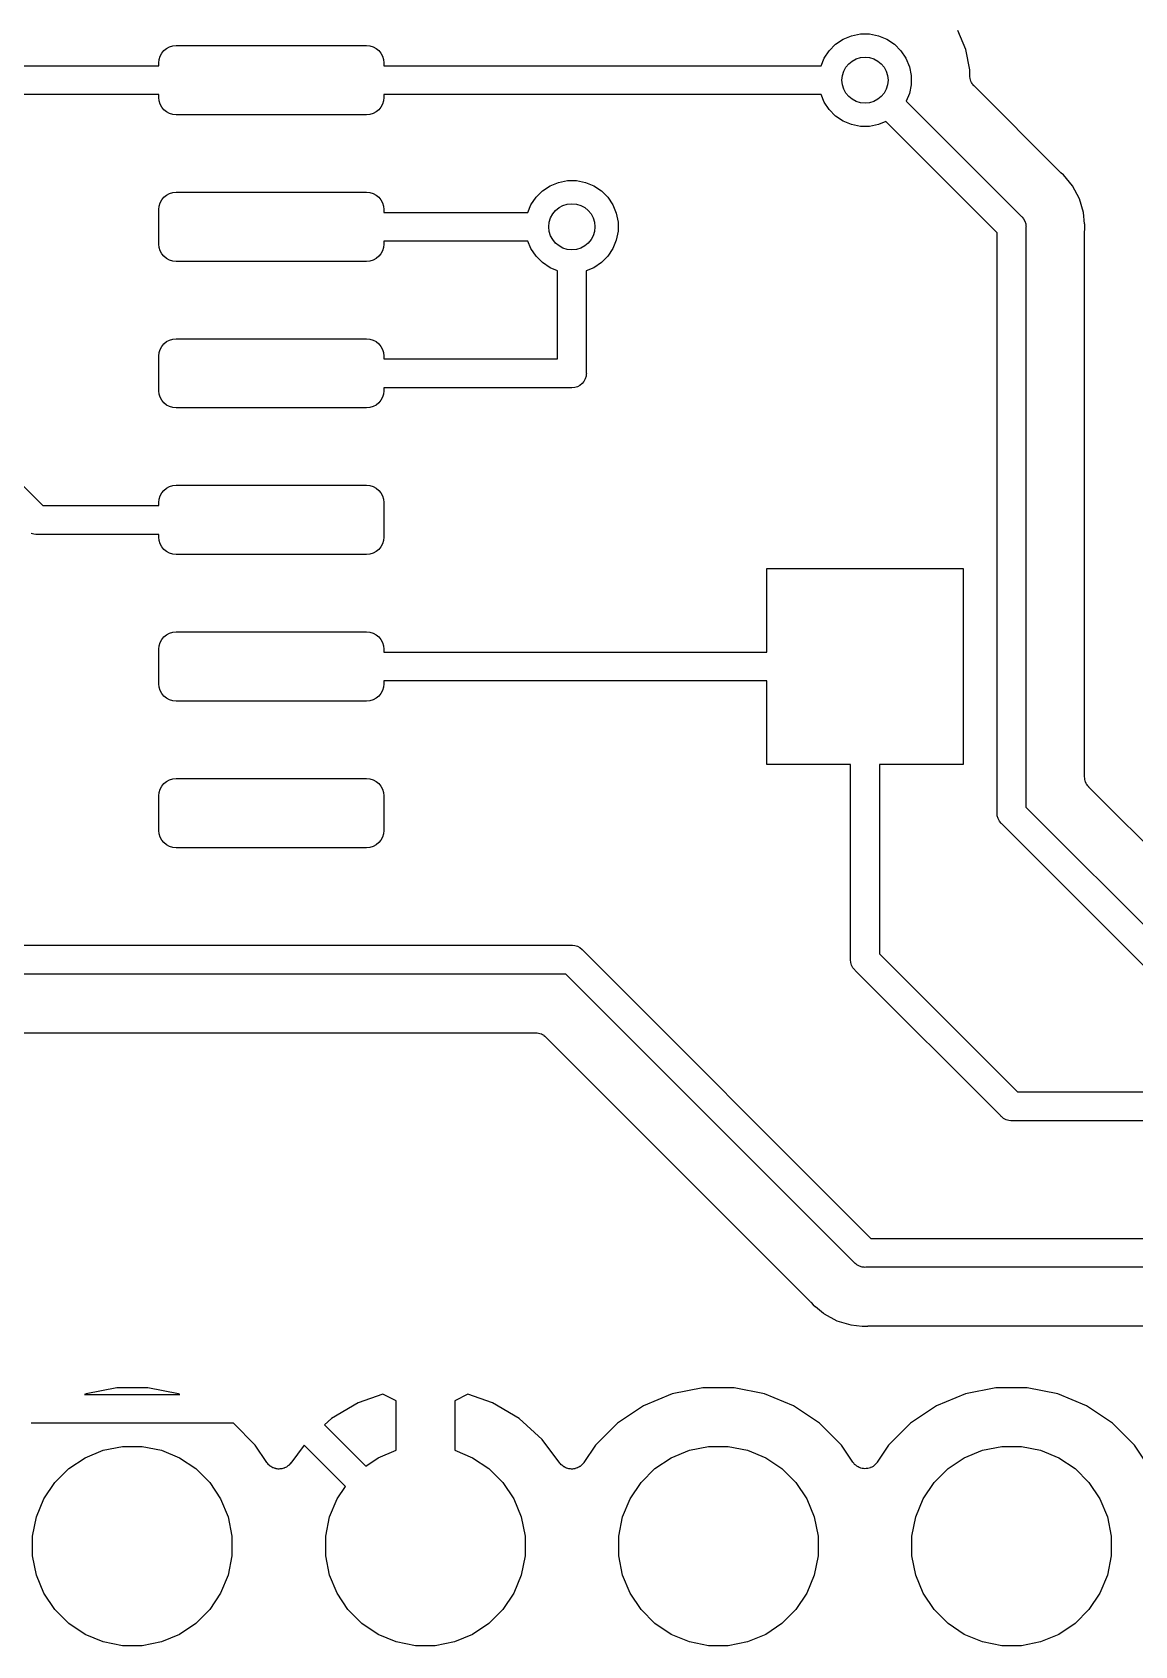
# Model space of a CAD drawing. Extents: x 4.65 to 8.46, y -5.31 to -3.29.
# Drawn here: x 5.966 to 6.342, y -5.284 to -4.734 of the extents above; entities that cross this region are included whole.
import ezdxf

# ---------------------------------------------------------------- set-up
doc = ezdxf.new("R2010")
doc.units = 0
doc.header["$MEASUREMENT"] = 0
doc.layers.add('BLACK', color=7, linetype='CONTINUOUS')

msp = doc.modelspace()

# ---------------------------------------------------------------- linework, layer by layer
at = {"layer": 'BLACK', "linetype": 'CONTINUOUS'}
for p, q in [((6.0127, -4.73864), (6.01381, -4.7383)), ((6.01381, -4.7383), (6.01496, -4.73819)), ((6.01496, -4.73819), (6.07992, -4.73819)), ((6.07992, -4.73819), (6.08107, -4.7383)), ((6.08107, -4.7383), (6.08218, -4.73864)), ((6.23777, -4.73996), (6.23996, -4.73777)), ((6.23996, -4.73777), (6.24254, -4.73604)), ((6.24254, -4.73604), (6.24541, -4.73486)), ((6.24541, -4.73486), (6.24845, -4.73425)), ((6.24845, -4.73425), (6.25155, -4.73425)), ((6.25155, -4.73425), (6.25459, -4.73486)), ((6.25459, -4.73486), (6.25746, -4.73604)), ((6.25746, -4.73604), (6.26004, -4.73777)), ((6.26004, -4.73777), (6.26223, -4.73996)), ((6.28437, -4.73957), (6.28168, -4.73307)), ((6.00906, -4.74409), (6.00917, -4.74294)), ((6.00917, -4.74294), (6.0095, -4.74183)), ((6.0095, -4.74183), (6.01005, -4.74081)), ((6.01005, -4.74081), (6.01078, -4.73992)), ((6.01078, -4.73992), (6.01168, -4.73918)), ((6.01168, -4.73918), (6.0127, -4.73864)), ((6.08218, -4.73864), (6.0832, -4.73918)), ((6.0832, -4.73918), (6.0841, -4.73992)), ((6.0841, -4.73992), (6.08483, -4.74081)), ((6.08483, -4.74081), (6.08538, -4.74183)), ((6.08538, -4.74183), (6.08571, -4.74294)), ((6.08571, -4.74294), (6.08583, -4.74409)), ((6.23499, -4.74508), (6.23604, -4.74254)), ((6.23604, -4.74254), (6.23777, -4.73996)), ((6.26223, -4.73996), (6.26396, -4.74254)), ((6.26396, -4.74254), (6.26514, -4.74541)), ((6.28575, -4.74648), (6.28437, -4.73957)), ((5.94298, -4.74508), (6.00906, -4.74508)), ((6.00906, -4.74508), (6.00906, -4.74409)), ((6.08583, -4.74409), (6.08583, -4.74508)), ((6.08583, -4.74508), (6.23499, -4.74508)), ((6.26514, -4.74541), (6.26575, -4.74845)), ((6.26575, -4.74845), (6.26575, -4.75155)), ((6.28575, -4.74843), (6.28575, -4.74648)), ((6.28579, -4.74889), (6.28575, -4.74843)), ((6.28583, -4.74935), (6.28579, -4.74889)), ((6.28584, -4.74938), (6.28583, -4.74935)), ((6.28584, -4.7494), (6.28584, -4.74938)), ((6.28598, -4.74985), (6.28584, -4.7494)), ((6.00906, -4.75492), (5.94119, -4.75492)), ((6.00906, -4.75591), (6.00906, -4.75492)), ((6.23499, -4.75492), (6.08583, -4.75492)), ((6.08583, -4.75492), (6.08583, -4.75591)), ((6.23604, -4.75746), (6.23499, -4.75492)), ((6.26514, -4.75459), (6.26409, -4.75713)), ((6.26575, -4.75155), (6.26514, -4.75459)), ((6.28611, -4.75029), (6.28598, -4.74985)), ((6.28612, -4.75031), (6.28611, -4.75029)), ((6.28613, -4.75034), (6.28612, -4.75031)), ((6.28634, -4.75075), (6.28613, -4.75034)), ((6.28655, -4.75116), (6.28634, -4.75075)), ((6.28657, -4.75118), (6.28655, -4.75116)), ((6.28658, -4.7512), (6.28657, -4.75118)), ((6.28688, -4.75156), (6.28658, -4.7512)), ((6.28716, -4.75192), (6.28688, -4.75156)), ((6.2872, -4.75196), (6.28716, -4.75192)), ((6.28721, -4.75197), (6.2872, -4.75196)), ((6.2872, -4.75196), (6.2872, -4.75196)), ((6.2872, -4.75196), (6.2872, -4.75196)), ((6.31658, -4.78134), (6.28721, -4.75197)), ((6.00917, -4.75706), (6.00906, -4.75591)), ((6.0095, -4.75817), (6.00917, -4.75706)), ((6.01005, -4.75919), (6.0095, -4.75817)), ((6.01078, -4.76008), (6.01005, -4.75919)), ((6.01168, -4.76082), (6.01078, -4.76008)), ((6.0841, -4.76008), (6.0832, -4.76082)), ((6.08483, -4.75919), (6.0841, -4.76008)), ((6.08538, -4.75817), (6.08483, -4.75919)), ((6.08571, -4.75706), (6.08538, -4.75817)), ((6.08583, -4.75591), (6.08571, -4.75706)), ((6.23777, -4.76004), (6.23604, -4.75746)), ((6.23996, -4.76223), (6.23777, -4.76004)), ((6.26409, -4.75713), (6.30331, -4.79635)), ((6.0127, -4.76136), (6.01168, -4.76082)), ((6.01381, -4.7617), (6.0127, -4.76136)), ((6.01496, -4.76181), (6.01381, -4.7617)), ((6.07992, -4.76181), (6.01496, -4.76181)), ((6.08107, -4.7617), (6.07992, -4.76181)), ((6.08218, -4.76136), (6.08107, -4.7617)), ((6.0832, -4.76082), (6.08218, -4.76136)), ((6.24254, -4.76396), (6.23996, -4.76223)), ((6.24541, -4.76514), (6.24254, -4.76396)), ((6.24845, -4.76575), (6.24541, -4.76514)), ((6.25155, -4.76575), (6.24845, -4.76575)), ((6.25459, -4.76514), (6.25155, -4.76575)), ((6.25713, -4.76409), (6.25459, -4.76514)), ((6.29508, -4.80204), (6.25713, -4.76409)), ((6.31675, -4.78147), (6.31658, -4.78134)), ((6.31689, -4.78162), (6.31675, -4.78147)), ((6.31695, -4.78167), (6.31689, -4.78162)), ((6.31771, -4.78229), (6.31695, -4.78167)), ((6.32082, -4.78609), (6.31771, -4.78229)), ((6.13777, -4.78996), (6.13996, -4.78777)), ((6.13996, -4.78777), (6.14254, -4.78604)), ((6.14254, -4.78604), (6.14541, -4.78486)), ((6.14541, -4.78486), (6.14845, -4.78425)), ((6.14845, -4.78425), (6.15155, -4.78425)), ((6.15155, -4.78425), (6.15459, -4.78486)), ((6.15459, -4.78486), (6.15746, -4.78604)), ((6.15746, -4.78604), (6.16004, -4.78777)), ((6.16004, -4.78777), (6.16223, -4.78996)), ((6.32314, -4.79042), (6.32082, -4.78609)), ((6.00906, -4.79409), (6.00917, -4.79294)), ((6.00917, -4.79294), (6.0095, -4.79183)), ((6.0095, -4.79183), (6.01005, -4.79081)), ((6.01005, -4.79081), (6.01078, -4.78992)), ((6.01078, -4.78992), (6.01168, -4.78918)), ((6.01168, -4.78918), (6.0127, -4.78864)), ((6.0127, -4.78864), (6.01381, -4.7883)), ((6.01381, -4.7883), (6.01496, -4.78819)), ((6.01496, -4.78819), (6.07992, -4.78819)), ((6.07992, -4.78819), (6.08107, -4.7883)), ((6.08107, -4.7883), (6.08218, -4.78864)), ((6.08218, -4.78864), (6.0832, -4.78918)), ((6.0832, -4.78918), (6.0841, -4.78992)), ((6.0841, -4.78992), (6.08483, -4.79081)), ((6.08483, -4.79081), (6.08538, -4.79183)), ((6.08538, -4.79183), (6.08571, -4.79294)), ((6.08571, -4.79294), (6.08583, -4.79409)), ((6.13499, -4.79508), (6.13604, -4.79254)), ((6.13604, -4.79254), (6.13777, -4.78996)), ((6.16223, -4.78996), (6.16396, -4.79254)), ((6.16396, -4.79254), (6.16514, -4.79541)), ((6.32456, -4.79511), (6.32314, -4.79042)), ((6.00906, -4.80591), (6.00906, -4.79409)), ((6.08583, -4.79409), (6.08583, -4.79508)), ((6.08583, -4.79508), (6.13499, -4.79508)), ((6.16514, -4.79541), (6.16575, -4.79845)), ((6.16575, -4.79845), (6.16575, -4.80155)), ((6.30331, -4.79635), (6.3035, -4.7965)), ((6.3035, -4.7965), (6.30365, -4.79669)), ((6.30365, -4.79669), (6.30365, -4.79669)), ((6.30365, -4.79669), (6.3039, -4.797)), ((6.3039, -4.797), (6.30411, -4.79725)), ((6.30411, -4.79725), (6.30457, -4.79811)), ((6.30457, -4.79811), (6.30485, -4.79904)), ((6.32494, -4.79901), (6.32456, -4.79511)), ((6.16575, -4.80155), (6.16514, -4.80459)), ((6.29508, -4.99976), (6.29508, -4.80204)), ((6.30485, -4.79904), (6.30492, -4.79976)), ((6.30492, -4.79976), (6.30492, -4.79976)), ((6.30492, -4.79976), (6.30495, -4.8)), ((6.30495, -4.8), (6.30492, -4.80024)), ((6.30492, -4.80024), (6.30492, -4.99796)), ((6.32492, -4.8014), (6.32495, -4.80119)), ((6.32492, -4.80147), (6.32492, -4.8014)), ((6.32492, -4.98761), (6.32492, -4.80147)), ((6.32495, -4.79902), (6.32494, -4.79901)), ((6.32504, -4.8), (6.32495, -4.79902)), ((6.32495, -4.80098), (6.32504, -4.8)), ((6.32495, -4.80119), (6.32495, -4.80098)), ((6.00917, -4.80706), (6.00906, -4.80591)), ((6.0095, -4.80817), (6.00917, -4.80706)), ((6.01005, -4.80919), (6.0095, -4.80817)), ((6.01078, -4.81008), (6.01005, -4.80919)), ((6.08483, -4.80919), (6.0841, -4.81008)), ((6.08538, -4.80817), (6.08483, -4.80919)), ((6.08571, -4.80706), (6.08538, -4.80817)), ((6.08583, -4.80591), (6.08571, -4.80706)), ((6.13499, -4.80492), (6.08583, -4.80492)), ((6.08583, -4.80492), (6.08583, -4.80591)), ((6.13604, -4.80746), (6.13499, -4.80492)), ((6.13777, -4.81004), (6.13604, -4.80746)), ((6.16396, -4.80746), (6.16223, -4.81004)), ((6.16514, -4.80459), (6.16396, -4.80746)), ((6.01168, -4.81082), (6.01078, -4.81008)), ((6.0127, -4.81136), (6.01168, -4.81082)), ((6.01381, -4.8117), (6.0127, -4.81136)), ((6.01496, -4.81181), (6.01381, -4.8117)), ((6.07992, -4.81181), (6.01496, -4.81181)), ((6.08107, -4.8117), (6.07992, -4.81181)), ((6.08218, -4.81136), (6.08107, -4.8117)), ((6.0832, -4.81082), (6.08218, -4.81136)), ((6.0841, -4.81008), (6.0832, -4.81082)), ((6.13996, -4.81223), (6.13777, -4.81004)), ((6.14254, -4.81396), (6.13996, -4.81223)), ((6.14508, -4.81501), (6.14254, -4.81396)), ((6.14508, -4.84508), (6.14508, -4.81501)), ((6.15746, -4.81396), (6.15492, -4.81501)), ((6.15492, -4.81501), (6.15492, -4.84976)), ((6.16004, -4.81223), (6.15746, -4.81396)), ((6.16223, -4.81004), (6.16004, -4.81223)), ((5.89644, -4.82208), (5.96943, -4.89508)), ((6.00906, -4.84409), (6.00917, -4.84294)), ((6.00917, -4.84294), (6.0095, -4.84183)), ((6.0095, -4.84183), (6.01005, -4.84081)), ((6.01005, -4.84081), (6.01078, -4.83992)), ((6.01078, -4.83992), (6.01168, -4.83918)), ((6.01168, -4.83918), (6.0127, -4.83864)), ((6.0127, -4.83864), (6.01381, -4.8383)), ((6.01381, -4.8383), (6.01496, -4.83819)), ((6.01496, -4.83819), (6.07992, -4.83819)), ((6.07992, -4.83819), (6.08107, -4.8383)), ((6.08107, -4.8383), (6.08218, -4.83864)), ((6.08218, -4.83864), (6.0832, -4.83918)), ((6.0832, -4.83918), (6.0841, -4.83992)), ((6.0841, -4.83992), (6.08483, -4.84081)), ((6.08483, -4.84081), (6.08538, -4.84183)), ((6.08538, -4.84183), (6.08571, -4.84294)), ((6.08571, -4.84294), (6.08583, -4.84409)), ((6.00906, -4.85591), (6.00906, -4.84409)), ((6.08583, -4.84409), (6.08583, -4.84508)), ((6.08583, -4.84508), (6.14508, -4.84508)), ((6.1535, -4.8535), (6.15275, -4.85411)), ((6.15411, -4.85275), (6.1535, -4.8535)), ((6.15457, -4.85189), (6.15411, -4.85275)), ((6.15485, -4.85096), (6.15457, -4.85189)), ((6.15492, -4.85024), (6.15485, -4.85096)), ((6.15492, -4.84976), (6.15495, -4.85)), ((6.15495, -4.85), (6.15492, -4.85024)), ((6.00917, -4.85706), (6.00906, -4.85591)), ((6.0095, -4.85817), (6.00917, -4.85706)), ((6.01005, -4.85919), (6.0095, -4.85817)), ((6.01078, -4.86008), (6.01005, -4.85919)), ((6.08483, -4.85919), (6.0841, -4.86008)), ((6.08538, -4.85817), (6.08483, -4.85919)), ((6.08571, -4.85706), (6.08538, -4.85817)), ((6.08583, -4.85591), (6.08571, -4.85706)), ((6.14976, -4.85492), (6.08583, -4.85492)), ((6.08583, -4.85492), (6.08583, -4.85591)), ((6.15, -4.85495), (6.14976, -4.85492)), ((6.15096, -4.85485), (6.15, -4.85495)), ((6.15189, -4.85457), (6.15096, -4.85485)), ((6.15275, -4.85411), (6.15189, -4.85457)), ((6.01168, -4.86082), (6.01078, -4.86008)), ((6.0127, -4.86136), (6.01168, -4.86082)), ((6.01381, -4.8617), (6.0127, -4.86136)), ((6.01496, -4.86181), (6.01381, -4.8617)), ((6.07992, -4.86181), (6.01496, -4.86181)), ((6.08107, -4.8617), (6.07992, -4.86181)), ((6.08218, -4.86136), (6.08107, -4.8617)), ((6.0832, -4.86082), (6.08218, -4.86136)), ((6.0841, -4.86008), (6.0832, -4.86082)), ((6.00917, -4.89294), (6.0095, -4.89183)), ((6.0095, -4.89183), (6.01005, -4.89081)), ((6.01005, -4.89081), (6.01078, -4.88992)), ((6.01078, -4.88992), (6.01168, -4.88918)), ((6.01168, -4.88918), (6.0127, -4.88864)), ((6.0127, -4.88864), (6.01381, -4.8883)), ((6.01381, -4.8883), (6.01496, -4.88819)), ((6.01496, -4.88819), (6.07992, -4.88819)), ((6.07992, -4.88819), (6.08107, -4.8883)), ((6.08107, -4.8883), (6.08218, -4.88864)), ((6.08218, -4.88864), (6.0832, -4.88918)), ((6.0832, -4.88918), (6.0841, -4.88992)), ((6.0841, -4.88992), (6.08483, -4.89081)), ((6.08483, -4.89081), (6.08538, -4.89183)), ((6.08538, -4.89183), (6.08571, -4.89294)), ((5.96943, -4.89508), (6.00906, -4.89508)), ((6.00906, -4.89409), (6.00917, -4.89294)), ((6.00906, -4.89508), (6.00906, -4.89409)), ((6.08571, -4.89294), (6.08583, -4.89409)), ((6.08583, -4.89409), (6.08583, -4.90591)), ((5.96643, -4.90485), (5.9655, -4.90457)), ((5.96715, -4.90492), (5.96643, -4.90485)), ((5.96739, -4.90494), (5.96715, -4.90492)), ((5.96715, -4.90492), (5.96715, -4.90492)), ((5.96763, -4.90492), (5.96739, -4.90494)), ((6.00906, -4.90492), (5.96763, -4.90492)), ((6.00906, -4.90591), (6.00906, -4.90492)), ((6.00917, -4.90706), (6.00906, -4.90591)), ((6.0095, -4.90817), (6.00917, -4.90706)), ((6.01005, -4.90919), (6.0095, -4.90817)), ((6.08538, -4.90817), (6.08483, -4.90919)), ((6.08571, -4.90706), (6.08538, -4.90817)), ((6.08583, -4.90591), (6.08571, -4.90706)), ((6.01078, -4.91008), (6.01005, -4.90919)), ((6.01168, -4.91082), (6.01078, -4.91008)), ((6.0127, -4.91136), (6.01168, -4.91082)), ((6.01381, -4.9117), (6.0127, -4.91136)), ((6.01496, -4.91181), (6.01381, -4.9117)), ((6.07992, -4.91181), (6.01496, -4.91181)), ((6.08107, -4.9117), (6.07992, -4.91181)), ((6.08218, -4.91136), (6.08107, -4.9117)), ((6.0832, -4.91082), (6.08218, -4.91136)), ((6.0841, -4.91008), (6.0832, -4.91082)), ((6.08483, -4.90919), (6.0841, -4.91008)), ((6.21654, -4.94508), (6.21654, -4.91654)), ((6.21654, -4.91654), (6.28346, -4.91654)), ((6.28346, -4.91654), (6.28346, -4.98346)), ((6.00917, -4.94294), (6.0095, -4.94183)), ((6.0095, -4.94183), (6.01005, -4.94081)), ((6.01005, -4.94081), (6.01078, -4.93992)), ((6.01078, -4.93992), (6.01168, -4.93918)), ((6.01168, -4.93918), (6.0127, -4.93864)), ((6.0127, -4.93864), (6.01381, -4.9383)), ((6.01381, -4.9383), (6.01496, -4.93819)), ((6.01496, -4.93819), (6.07992, -4.93819)), ((6.07992, -4.93819), (6.08107, -4.9383)), ((6.08107, -4.9383), (6.08218, -4.93864)), ((6.08218, -4.93864), (6.0832, -4.93918)), ((6.0832, -4.93918), (6.0841, -4.93992)), ((6.0841, -4.93992), (6.08483, -4.94081)), ((6.08483, -4.94081), (6.08538, -4.94183)), ((6.08538, -4.94183), (6.08571, -4.94294)), ((6.00906, -4.94409), (6.00917, -4.94294)), ((6.00906, -4.95591), (6.00906, -4.94409)), ((6.08571, -4.94294), (6.08583, -4.94409)), ((6.08583, -4.94409), (6.08583, -4.94508)), ((6.08583, -4.94508), (6.21654, -4.94508)), ((6.00917, -4.95706), (6.00906, -4.95591)), ((6.0095, -4.95817), (6.00917, -4.95706)), ((6.01005, -4.95919), (6.0095, -4.95817)), ((6.08538, -4.95817), (6.08483, -4.95919)), ((6.08571, -4.95706), (6.08538, -4.95817)), ((6.08583, -4.95591), (6.08571, -4.95706)), ((6.21654, -4.95492), (6.08583, -4.95492)), ((6.08583, -4.95492), (6.08583, -4.95591)), ((6.21654, -4.98346), (6.21654, -4.95492)), ((6.01078, -4.96008), (6.01005, -4.95919)), ((6.01168, -4.96082), (6.01078, -4.96008)), ((6.0127, -4.96136), (6.01168, -4.96082)), ((6.01381, -4.9617), (6.0127, -4.96136)), ((6.01496, -4.96181), (6.01381, -4.9617)), ((6.07992, -4.96181), (6.01496, -4.96181)), ((6.08107, -4.9617), (6.07992, -4.96181)), ((6.08218, -4.96136), (6.08107, -4.9617)), ((6.0832, -4.96082), (6.08218, -4.96136)), ((6.0841, -4.96008), (6.0832, -4.96082)), ((6.08483, -4.95919), (6.0841, -4.96008)), ((6.24508, -4.98346), (6.21654, -4.98346)), ((6.24508, -5.04976), (6.24508, -4.98346)), ((6.28346, -4.98346), (6.25492, -4.98346)), ((6.25492, -4.98346), (6.25492, -5.04796)), ((6.0095, -4.99183), (6.01005, -4.99081)), ((6.01005, -4.99081), (6.01078, -4.98992)), ((6.01078, -4.98992), (6.01168, -4.98918)), ((6.01168, -4.98918), (6.0127, -4.98864)), ((6.0127, -4.98864), (6.01381, -4.9883)), ((6.01381, -4.9883), (6.01496, -4.98819)), ((6.01496, -4.98819), (6.07992, -4.98819)), ((6.07992, -4.98819), (6.08107, -4.9883)), ((6.08107, -4.9883), (6.08218, -4.98864)), ((6.08218, -4.98864), (6.0832, -4.98918)), ((6.0832, -4.98918), (6.0841, -4.98992)), ((6.0841, -4.98992), (6.08483, -4.99081)), ((6.08483, -4.99081), (6.08538, -4.99183)), ((6.32497, -4.98807), (6.32492, -4.98761)), ((6.32501, -4.98853), (6.32497, -4.98807)), ((6.32501, -4.98855), (6.32501, -4.98853)), ((6.32502, -4.98858), (6.32501, -4.98855)), ((6.32515, -4.98902), (6.32502, -4.98858)), ((6.32528, -4.98946), (6.32515, -4.98902)), ((6.32529, -4.98949), (6.32528, -4.98946)), ((6.3253, -4.98951), (6.32529, -4.98949)), ((6.32551, -4.98992), (6.3253, -4.98951)), ((6.32573, -4.99033), (6.32551, -4.98992)), ((6.32574, -4.99035), (6.32573, -4.99033)), ((6.32576, -4.99037), (6.32574, -4.99035)), ((6.32605, -4.99073), (6.32576, -4.99037)), ((6.32634, -4.99109), (6.32605, -4.99073)), ((6.32637, -4.99113), (6.32634, -4.99109)), ((6.32639, -4.99114), (6.32637, -4.99113)), ((6.32637, -4.99113), (6.32637, -4.99113)), ((6.32637, -4.99113), (6.32637, -4.99113)), ((6.35886, -5.02361), (6.32639, -4.99114)), ((6.00906, -4.99409), (6.00917, -4.99294)), ((6.00906, -5.00591), (6.00906, -4.99409)), ((6.00917, -4.99294), (6.0095, -4.99183)), ((6.08538, -4.99183), (6.08571, -4.99294)), ((6.08571, -4.99294), (6.08583, -4.99409)), ((6.08583, -4.99409), (6.08583, -5.00591)), ((6.29505, -5), (6.29508, -4.99976)), ((6.29508, -5.00024), (6.29505, -5)), ((6.29511, -5.00056), (6.29508, -5.00024)), ((6.29515, -5.00096), (6.29511, -5.00056)), ((6.29543, -5.00189), (6.29515, -5.00096)), ((6.29589, -5.00275), (6.29543, -5.00189)), ((6.30492, -4.99796), (6.35204, -5.04508)), ((6.00917, -5.00706), (6.00906, -5.00591)), ((6.0095, -5.00817), (6.00917, -5.00706)), ((6.08571, -5.00706), (6.08538, -5.00817)), ((6.08583, -5.00591), (6.08571, -5.00706)), ((6.29635, -5.00331), (6.29589, -5.00275)), ((6.2965, -5.0035), (6.29635, -5.00331)), ((6.29669, -5.00365), (6.2965, -5.0035)), ((6.34635, -5.05331), (6.29669, -5.00365)), ((6.01005, -5.00919), (6.0095, -5.00817)), ((6.01078, -5.01008), (6.01005, -5.00919)), ((6.01168, -5.01082), (6.01078, -5.01008)), ((6.0127, -5.01136), (6.01168, -5.01082)), ((6.01381, -5.0117), (6.0127, -5.01136)), ((6.01496, -5.01181), (6.01381, -5.0117)), ((6.07992, -5.01181), (6.01496, -5.01181)), ((6.08107, -5.0117), (6.07992, -5.01181)), ((6.08218, -5.01136), (6.08107, -5.0117)), ((6.0832, -5.01082), (6.08218, -5.01136)), ((6.0841, -5.01008), (6.0832, -5.01082)), ((6.08483, -5.00919), (6.0841, -5.01008)), ((6.08538, -5.00817), (6.08483, -5.00919)), ((5.80204, -5.04508), (6.14976, -5.04508)), ((6.14976, -5.04508), (6.15, -5.04505)), ((6.15, -5.04505), (6.15024, -5.04508)), ((6.15024, -5.04508), (6.15024, -5.04508)), ((6.15024, -5.04508), (6.15096, -5.04515)), ((6.15096, -5.04515), (6.15189, -5.04543)), ((6.15189, -5.04543), (6.15275, -5.04589)), ((6.15275, -5.04589), (6.1535, -5.0465)), ((6.1535, -5.0465), (6.15365, -5.04669)), ((6.15365, -5.04669), (6.25204, -5.14508)), ((6.24505, -5.05), (6.24508, -5.04976)), ((6.24515, -5.05096), (6.24505, -5.05)), ((6.24543, -5.05189), (6.24515, -5.05096)), ((6.24589, -5.05275), (6.24543, -5.05189)), ((6.25492, -5.04796), (6.30204, -5.09508)), ((6.14796, -5.05492), (5.80024, -5.05492)), ((6.24635, -5.15331), (6.14796, -5.05492)), ((6.24628, -5.05323), (6.24589, -5.05275)), ((6.2465, -5.0535), (6.24628, -5.05323)), ((6.24669, -5.05365), (6.2465, -5.0535)), ((6.29635, -5.10331), (6.24669, -5.05365)), ((5.80147, -5.07492), (6.13761, -5.07492)), ((6.13761, -5.07492), (6.13762, -5.07492)), ((6.13762, -5.07492), (6.13762, -5.07492)), ((6.13762, -5.07492), (6.13762, -5.07492)), ((6.13762, -5.07492), (6.13768, -5.07492)), ((6.13768, -5.07492), (6.13814, -5.07497)), ((6.13814, -5.07497), (6.13859, -5.07502)), ((6.13859, -5.07502), (6.13862, -5.07503)), ((6.13862, -5.07503), (6.13865, -5.07503)), ((6.13865, -5.07503), (6.13909, -5.07517)), ((6.13909, -5.07517), (6.13953, -5.07531)), ((6.13953, -5.07531), (6.13955, -5.07532)), ((6.13955, -5.07532), (6.13958, -5.07533)), ((6.13958, -5.07533), (6.13998, -5.07555)), ((6.13998, -5.07555), (6.14039, -5.07577)), ((6.14039, -5.07577), (6.14041, -5.07578)), ((6.14041, -5.07578), (6.14043, -5.0758)), ((6.14043, -5.0758), (6.14078, -5.07609)), ((6.14078, -5.07609), (6.14114, -5.07639)), ((6.14114, -5.07639), (6.23134, -5.16658)), ((6.30204, -5.09508), (6.88499, -5.09508)), ((6.2965, -5.1035), (6.29635, -5.10331)), ((6.29669, -5.10365), (6.2965, -5.1035)), ((6.29707, -5.10396), (6.29669, -5.10365)), ((6.29669, -5.10365), (6.29669, -5.10365)), ((6.29725, -5.10411), (6.29707, -5.10396)), ((6.29811, -5.10457), (6.29725, -5.10411)), ((6.29904, -5.10485), (6.29811, -5.10457)), ((6.29976, -5.10492), (6.29904, -5.10485)), ((6.3, -5.10494), (6.29976, -5.10492)), ((6.29976, -5.10492), (6.29976, -5.10492)), ((6.30024, -5.10492), (6.3, -5.10494)), ((6.88499, -5.10492), (6.30024, -5.10492)), ((6.25204, -5.14508), (6.98499, -5.14508)), ((6.2465, -5.1535), (6.24635, -5.15331)), ((6.24669, -5.15365), (6.2465, -5.1535)), ((6.24693, -5.15385), (6.24669, -5.15365)), ((6.24669, -5.15365), (6.24669, -5.15365)), ((6.24725, -5.15411), (6.24693, -5.15385)), ((6.24811, -5.15457), (6.24725, -5.15411)), ((6.24904, -5.15485), (6.24811, -5.15457)), ((6.24976, -5.15492), (6.24904, -5.15485)), ((6.25, -5.15494), (6.24976, -5.15492)), ((6.24976, -5.15492), (6.24976, -5.15492)), ((6.25024, -5.15492), (6.25, -5.15494)), ((6.98499, -5.15492), (6.25024, -5.15492)), ((6.23134, -5.16658), (6.23139, -5.16663)), ((6.23139, -5.16663), (6.23152, -5.1668)), ((6.23152, -5.1668), (6.23167, -5.16695)), ((6.23167, -5.16695), (6.23229, -5.16771)), ((6.23229, -5.16771), (6.23305, -5.16833)), ((6.23305, -5.16833), (6.23306, -5.16833)), ((6.23306, -5.16833), (6.23584, -5.17062)), ((6.23584, -5.17062), (6.23584, -5.17062)), ((6.23584, -5.17062), (6.23609, -5.17082)), ((6.23609, -5.17082), (6.24042, -5.17314)), ((6.24042, -5.17314), (6.24511, -5.17456)), ((6.24511, -5.17456), (6.24902, -5.17495)), ((6.24902, -5.17495), (6.24902, -5.17495)), ((6.24902, -5.17495), (6.25, -5.17504)), ((6.25, -5.17504), (6.25098, -5.17495)), ((6.25098, -5.17495), (6.25105, -5.17494)), ((6.25105, -5.17494), (6.25126, -5.17494)), ((6.25126, -5.17494), (6.25147, -5.17492)), ((6.25147, -5.17492), (6.97229, -5.17492)), ((5.98425, -5.19808), (5.98375, -5.19828)), ((5.98375, -5.19828), (6.01625, -5.19828)), ((5.99468, -5.196), (5.98425, -5.19808)), ((6.00532, -5.196), (5.99468, -5.196)), ((6.01575, -5.19808), (6.00532, -5.196)), ((6.01625, -5.19828), (6.01575, -5.19808)), ((6.08549, -5.19816), (6.07709, -5.20113)), ((6.09, -5.2005), (6.08549, -5.19816)), ((6.09, -5.21734), (6.09, -5.2005)), ((6.11451, -5.19816), (6.11, -5.2005)), ((6.11, -5.2005), (6.11, -5.21734)), ((6.12291, -5.20113), (6.11451, -5.19816)), ((6.18425, -5.19808), (6.17442, -5.20215)), ((6.19468, -5.196), (6.18425, -5.19808)), ((6.20532, -5.196), (6.19468, -5.196)), ((6.21575, -5.19808), (6.20532, -5.196)), ((6.22558, -5.20215), (6.21575, -5.19808)), ((6.28425, -5.19808), (6.27442, -5.20215)), ((6.29468, -5.196), (6.28425, -5.19808)), ((6.30532, -5.196), (6.29468, -5.196)), ((6.31575, -5.19808), (6.30532, -5.196)), ((6.32558, -5.20215), (6.31575, -5.19808)), ((6.07709, -5.20113), (6.068, -5.20653)), ((6.132, -5.20653), (6.12291, -5.20113)), ((6.17442, -5.20215), (6.16558, -5.20806)), ((6.23442, -5.20806), (6.22558, -5.20215)), ((6.27442, -5.20215), (6.26558, -5.20806)), ((6.33442, -5.20806), (6.32558, -5.20215)), ((6.03449, -5.20813), (5.96551, -5.20813)), ((6.04194, -5.21558), (6.03449, -5.20813)), ((6.068, -5.20653), (6.06563, -5.20867)), ((6.06563, -5.20867), (6.07966, -5.2227)), ((6.13987, -5.21361), (6.132, -5.20653)), ((6.16558, -5.20806), (6.15806, -5.21558)), ((6.24194, -5.21558), (6.23442, -5.20806)), ((6.26558, -5.20806), (6.25806, -5.21558)), ((6.34194, -5.21558), (6.33442, -5.20806)), ((5.99008, -5.21731), (5.99665, -5.216)), ((5.99665, -5.216), (6.00335, -5.216)), ((6.00335, -5.216), (6.00992, -5.21731)), ((6.04591, -5.22151), (6.04194, -5.21558)), ((6.05865, -5.2156), (6.05407, -5.22173)), ((6.0727, -5.22966), (6.05865, -5.2156)), ((6.14593, -5.22173), (6.13987, -5.21361)), ((6.15806, -5.21558), (6.15409, -5.22151)), ((6.19008, -5.21731), (6.19665, -5.216)), ((6.19665, -5.216), (6.20335, -5.216)), ((6.20335, -5.216), (6.20992, -5.21731)), ((6.24584, -5.22141), (6.24194, -5.21558)), ((6.25806, -5.21558), (6.25416, -5.22141)), ((6.29008, -5.21731), (6.29665, -5.216)), ((6.29665, -5.216), (6.30335, -5.216)), ((6.30335, -5.216), (6.30992, -5.21731)), ((6.34584, -5.22141), (6.34194, -5.21558)), ((5.97833, -5.22359), (5.98389, -5.21987)), ((5.98389, -5.21987), (5.99008, -5.21731)), ((6.00992, -5.21731), (6.01611, -5.21987)), ((6.01611, -5.21987), (6.02167, -5.22359)), ((6.04613, -5.22178), (6.04591, -5.22151)), ((6.04633, -5.22205), (6.04613, -5.22178)), ((6.04644, -5.22215), (6.04633, -5.22205)), ((6.04653, -5.22227), (6.04644, -5.22215)), ((6.04679, -5.22248), (6.04653, -5.22227)), ((6.04705, -5.22272), (6.04679, -5.22248)), ((6.04717, -5.22279), (6.04705, -5.22272)), ((6.05308, -5.22269), (6.05282, -5.22291)), ((6.05336, -5.22249), (6.05308, -5.22269)), ((6.05346, -5.22239), (6.05336, -5.22249)), ((6.05357, -5.2223), (6.05346, -5.22239)), ((6.05379, -5.22203), (6.05357, -5.2223)), ((6.05403, -5.22178), (6.05379, -5.22203)), ((6.05407, -5.22173), (6.05403, -5.22178)), ((6.07966, -5.2227), (6.08389, -5.21987)), ((6.08389, -5.21987), (6.09, -5.21734)), ((6.11, -5.21734), (6.11611, -5.21987)), ((6.11611, -5.21987), (6.12167, -5.22359)), ((6.14616, -5.22198), (6.14593, -5.22173)), ((6.14638, -5.22225), (6.14616, -5.22198)), ((6.14649, -5.22234), (6.14638, -5.22225)), ((6.14659, -5.22245), (6.14649, -5.22234)), ((6.14686, -5.22265), (6.14659, -5.22245)), ((6.14713, -5.22287), (6.14686, -5.22265)), ((6.15315, -5.22253), (6.1529, -5.22276)), ((6.15342, -5.22231), (6.15315, -5.22253)), ((6.15352, -5.2222), (6.15342, -5.22231)), ((6.15362, -5.22211), (6.15352, -5.2222)), ((6.15383, -5.22183), (6.15362, -5.22211)), ((6.15405, -5.22157), (6.15383, -5.22183)), ((6.15409, -5.22151), (6.15405, -5.22157)), ((6.17833, -5.22359), (6.18389, -5.21987)), ((6.18389, -5.21987), (6.19008, -5.21731)), ((6.20992, -5.21731), (6.21611, -5.21987)), ((6.21611, -5.21987), (6.22167, -5.22359)), ((6.24614, -5.22178), (6.24584, -5.22141)), ((6.24644, -5.22215), (6.24614, -5.22178)), ((6.24645, -5.22216), (6.24644, -5.22215)), ((6.24646, -5.22217), (6.24645, -5.22216)), ((6.24682, -5.22246), (6.24646, -5.22217)), ((6.24719, -5.22277), (6.24682, -5.22246)), ((6.25312, -5.22251), (6.25275, -5.22281)), ((6.25349, -5.22221), (6.25312, -5.22251)), ((6.2535, -5.2222), (6.25349, -5.22221)), ((6.25351, -5.2222), (6.2535, -5.2222)), ((6.25381, -5.22183), (6.25351, -5.2222)), ((6.25412, -5.22147), (6.25381, -5.22183)), ((6.25413, -5.22145), (6.25412, -5.22147)), ((6.25416, -5.22141), (6.25413, -5.22145)), ((6.25413, -5.22145), (6.25413, -5.22145)), ((6.25413, -5.22145), (6.25413, -5.22145)), ((6.27833, -5.22359), (6.28389, -5.21987)), ((6.28389, -5.21987), (6.29008, -5.21731)), ((6.30992, -5.21731), (6.31611, -5.21987)), ((6.31611, -5.21987), (6.32167, -5.22359)), ((5.97359, -5.22833), (5.97833, -5.22359)), ((6.02167, -5.22359), (6.02641, -5.22833)), ((6.04728, -5.22289), (6.04717, -5.22279)), ((6.04758, -5.22305), (6.04728, -5.22289)), ((6.04788, -5.22323), (6.04758, -5.22305)), ((6.04801, -5.22328), (6.04788, -5.22323)), ((6.04814, -5.22335), (6.04801, -5.22328)), ((6.04847, -5.22345), (6.04814, -5.22335)), ((6.04879, -5.22357), (6.04847, -5.22345)), ((6.04894, -5.22359), (6.04879, -5.22357)), ((6.04907, -5.22363), (6.04894, -5.22359)), ((6.04942, -5.22367), (6.04907, -5.22363)), ((6.04976, -5.22372), (6.04942, -5.22367)), ((6.0499, -5.22372), (6.04976, -5.22372)), ((6.05004, -5.22373), (6.0499, -5.22372)), ((6.05039, -5.2237), (6.05004, -5.22373)), ((6.05073, -5.22369), (6.05039, -5.2237)), ((6.05087, -5.22366), (6.05073, -5.22369)), ((6.05102, -5.22364), (6.05087, -5.22366)), ((6.05135, -5.22354), (6.05102, -5.22364)), ((6.05168, -5.22347), (6.05135, -5.22354)), ((6.05181, -5.22341), (6.05168, -5.22347)), ((6.05195, -5.22336), (6.05181, -5.22341)), ((6.05226, -5.2232), (6.05195, -5.22336)), ((6.05257, -5.22306), (6.05226, -5.2232)), ((6.05269, -5.22298), (6.05257, -5.22306)), ((6.05282, -5.22291), (6.05269, -5.22298)), ((6.12167, -5.22359), (6.12641, -5.22833)), ((6.14725, -5.22294), (6.14713, -5.22287)), ((6.14737, -5.22303), (6.14725, -5.22294)), ((6.14768, -5.22317), (6.14737, -5.22303)), ((6.14798, -5.22334), (6.14768, -5.22317)), ((6.14812, -5.22338), (6.14798, -5.22334)), ((6.14825, -5.22344), (6.14812, -5.22338)), ((6.14859, -5.22353), (6.14825, -5.22344)), ((6.14892, -5.22363), (6.14859, -5.22353)), ((6.14906, -5.22364), (6.14892, -5.22363)), ((6.1492, -5.22368), (6.14906, -5.22364)), ((6.14954, -5.2237), (6.1492, -5.22368)), ((6.14989, -5.22373), (6.14954, -5.2237)), ((6.15003, -5.22372), (6.14989, -5.22373)), ((6.15017, -5.22373), (6.15003, -5.22372)), ((6.15051, -5.22368), (6.15017, -5.22373)), ((6.15086, -5.22365), (6.15051, -5.22368)), ((6.151, -5.22361), (6.15086, -5.22365)), ((6.15114, -5.22359), (6.151, -5.22361)), ((6.15146, -5.22347), (6.15114, -5.22359)), ((6.15179, -5.22337), (6.15146, -5.22347)), ((6.15192, -5.22331), (6.15179, -5.22337)), ((6.15206, -5.22326), (6.15192, -5.22331)), ((6.15236, -5.22308), (6.15206, -5.22326)), ((6.15266, -5.22292), (6.15236, -5.22308)), ((6.15277, -5.22283), (6.15266, -5.22292)), ((6.1529, -5.22276), (6.15277, -5.22283)), ((6.17359, -5.22833), (6.17833, -5.22359)), ((6.22167, -5.22359), (6.22641, -5.22833)), ((6.2472, -5.22278), (6.24719, -5.22277)), ((6.24721, -5.22279), (6.2472, -5.22278)), ((6.24763, -5.22301), (6.24721, -5.22279)), ((6.24805, -5.22324), (6.24763, -5.22301)), ((6.24806, -5.22324), (6.24805, -5.22324)), ((6.24807, -5.22325), (6.24806, -5.22324)), ((6.24853, -5.22339), (6.24807, -5.22325)), ((6.24898, -5.22353), (6.24853, -5.22339)), ((6.24899, -5.22353), (6.24898, -5.22353)), ((6.24901, -5.22353), (6.24899, -5.22353)), ((6.24948, -5.22358), (6.24901, -5.22353)), ((6.24995, -5.22363), (6.24948, -5.22358)), ((6.24997, -5.22363), (6.24995, -5.22363)), ((6.24998, -5.22363), (6.24997, -5.22363)), ((6.25045, -5.22359), (6.24998, -5.22363)), ((6.25092, -5.22355), (6.25045, -5.22359)), ((6.25094, -5.22354), (6.25092, -5.22355)), ((6.25095, -5.22354), (6.25094, -5.22354)), ((6.25141, -5.22341), (6.25095, -5.22354)), ((6.25186, -5.22327), (6.25141, -5.22341)), ((6.25187, -5.22327), (6.25186, -5.22327)), ((6.25189, -5.22326), (6.25187, -5.22327)), ((6.25231, -5.22304), (6.25189, -5.22326)), ((6.25273, -5.22282), (6.25231, -5.22304)), ((6.25274, -5.22282), (6.25273, -5.22282)), ((6.25275, -5.22281), (6.25274, -5.22282)), ((6.27359, -5.22833), (6.27833, -5.22359)), ((6.32167, -5.22359), (6.32641, -5.22833)), ((5.96987, -5.23389), (5.97359, -5.22833)), ((6.02641, -5.22833), (6.03013, -5.23389)), ((6.06987, -5.23389), (6.0727, -5.22966)), ((6.12641, -5.22833), (6.13013, -5.23389)), ((6.16987, -5.23389), (6.17359, -5.22833)), ((6.22641, -5.22833), (6.23013, -5.23389)), ((6.26987, -5.23389), (6.27359, -5.22833)), ((6.32641, -5.22833), (6.33013, -5.23389)), ((5.96731, -5.24008), (5.96987, -5.23389)), ((6.03013, -5.23389), (6.03269, -5.24008)), ((6.06731, -5.24008), (6.06987, -5.23389)), ((6.13013, -5.23389), (6.13269, -5.24008)), ((6.16731, -5.24008), (6.16987, -5.23389)), ((6.23013, -5.23389), (6.23269, -5.24008)), ((6.26731, -5.24008), (6.26987, -5.23389)), ((6.33013, -5.23389), (6.33269, -5.24008)), ((5.966, -5.24665), (5.96731, -5.24008)), ((6.03269, -5.24008), (6.034, -5.24665)), ((6.066, -5.24665), (6.06731, -5.24008)), ((6.13269, -5.24008), (6.134, -5.24665)), ((6.166, -5.24665), (6.16731, -5.24008)), ((6.23269, -5.24008), (6.234, -5.24665)), ((6.266, -5.24665), (6.26731, -5.24008)), ((6.33269, -5.24008), (6.334, -5.24665)), ((5.966, -5.25335), (5.966, -5.24665)), ((6.034, -5.24665), (6.034, -5.25335)), ((6.066, -5.25335), (6.066, -5.24665)), ((6.134, -5.24665), (6.134, -5.25335)), ((6.166, -5.25335), (6.166, -5.24665)), ((6.234, -5.24665), (6.234, -5.25335)), ((6.266, -5.25335), (6.266, -5.24665)), ((6.334, -5.24665), (6.334, -5.25335)), ((5.96731, -5.25992), (5.966, -5.25335)), ((6.034, -5.25335), (6.03269, -5.25992)), ((6.06731, -5.25992), (6.066, -5.25335)), ((6.134, -5.25335), (6.13269, -5.25992)), ((6.16731, -5.25992), (6.166, -5.25335)), ((6.234, -5.25335), (6.23269, -5.25992)), ((6.26731, -5.25992), (6.266, -5.25335)), ((6.334, -5.25335), (6.33269, -5.25992)), ((5.96987, -5.26611), (5.96731, -5.25992)), ((6.03269, -5.25992), (6.03013, -5.26611)), ((6.06987, -5.26611), (6.06731, -5.25992)), ((6.13269, -5.25992), (6.13013, -5.26611)), ((6.16987, -5.26611), (6.16731, -5.25992)), ((6.23269, -5.25992), (6.23013, -5.26611)), ((6.26987, -5.26611), (6.26731, -5.25992)), ((6.33269, -5.25992), (6.33013, -5.26611)), ((5.97359, -5.27167), (5.96987, -5.26611)), ((6.03013, -5.26611), (6.02641, -5.27167)), ((6.07359, -5.27167), (6.06987, -5.26611)), ((6.13013, -5.26611), (6.12641, -5.27167)), ((6.17359, -5.27167), (6.16987, -5.26611)), ((6.23013, -5.26611), (6.22641, -5.27167)), ((6.27359, -5.27167), (6.26987, -5.26611)), ((6.33013, -5.26611), (6.32641, -5.27167)), ((5.97833, -5.27641), (5.97359, -5.27167)), ((6.02641, -5.27167), (6.02167, -5.27641)), ((6.07833, -5.27641), (6.07359, -5.27167)), ((6.12641, -5.27167), (6.12167, -5.27641)), ((6.17833, -5.27641), (6.17359, -5.27167)), ((6.22641, -5.27167), (6.22167, -5.27641)), ((6.27833, -5.27641), (6.27359, -5.27167)), ((6.32641, -5.27167), (6.32167, -5.27641)), ((5.98389, -5.28013), (5.97833, -5.27641)), ((6.02167, -5.27641), (6.01611, -5.28013)), ((6.08389, -5.28013), (6.07833, -5.27641)), ((6.12167, -5.27641), (6.11611, -5.28013)), ((6.18389, -5.28013), (6.17833, -5.27641)), ((6.22167, -5.27641), (6.21611, -5.28013)), ((6.28389, -5.28013), (6.27833, -5.27641)), ((6.32167, -5.27641), (6.31611, -5.28013)), ((5.99008, -5.28269), (5.98389, -5.28013)), ((5.99665, -5.284), (5.99008, -5.28269)), ((6.00992, -5.28269), (6.00335, -5.284)), ((6.01611, -5.28013), (6.00992, -5.28269)), ((6.09008, -5.28269), (6.08389, -5.28013)), ((6.09665, -5.284), (6.09008, -5.28269)), ((6.10992, -5.28269), (6.10335, -5.284)), ((6.11611, -5.28013), (6.10992, -5.28269)), ((6.19008, -5.28269), (6.18389, -5.28013)), ((6.19665, -5.284), (6.19008, -5.28269)), ((6.20992, -5.28269), (6.20335, -5.284)), ((6.21611, -5.28013), (6.20992, -5.28269)), ((6.29008, -5.28269), (6.28389, -5.28013)), ((6.29665, -5.284), (6.29008, -5.28269)), ((6.30992, -5.28269), (6.30335, -5.284)), ((6.31611, -5.28013), (6.30992, -5.28269)), ((6.00335, -5.284), (5.99665, -5.284)), ((6.10335, -5.284), (6.09665, -5.284)), ((6.20335, -5.284), (6.19665, -5.284)), ((6.30335, -5.284), (6.29665, -5.284))]:
    msp.add_line(p, q, dxfattribs=at)
at = {"layer": 'BLACK'}
for centre in [(6.25, -4.75), (6.15, -4.8)]:
    msp.add_circle(centre, 0.00787, dxfattribs=at)

doc.saveas('drawing.dxf')
